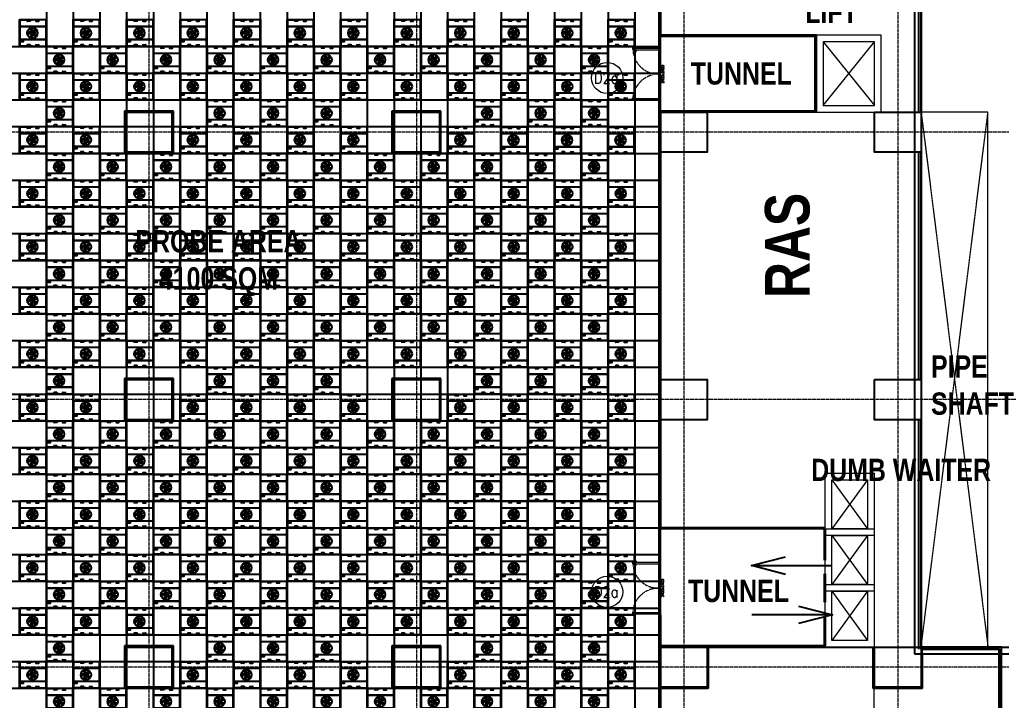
# Model space of a CAD drawing. Extents: x -15449 to 597104, y -1239737 to 53667.
# Drawn here: x 257528 to 301578, y -267295 to -236752 of the extents above; entities that cross this region are included whole.
import ezdxf
from ezdxf.enums import TextEntityAlignment as Align

# ---------------------------------------------------------------- set-up
doc = ezdxf.new("R2010")
doc.units = 0
doc.header["$LTSCALE"] = 8
for name, pattern in [('188K-SM-03-F10-ARCH-PA-Y2257103$0$DASHED', [19.05, 12.7, -6.35]), ('HIDDEN', [0.375, 0.25, -0.125]), ('IDA - Grid Line', [3500, 2000, -500, 500, -500])]:
    doc.linetypes.add(name, pattern=pattern)
doc.layers.get('0').update_dxf_attribs({"color": 1, "linetype": 'CONTINUOUS'})
for name, color, linetype in [('000_CTCI_CSA', 7, 'CONTINUOUS'), ('1', 1, 'CONTINUOUS'), ('AC-DD', 3, 'CONTINUOUS'), ('Ceiling FL+3000', 6, 'CONTINUOUS'), ('Ceiling FL+5000', 150, 'CONTINUOUS')]:
    doc.layers.add(name, color=color, linetype=linetype)
doc.layers.add('A-_ANOTGRID_E', color=7, linetype='CONTINUOUS', lineweight=9)
doc.layers.add('Block - Cargo Lift_dwg', color=7, linetype='CONTINUOUS', lineweight=9, true_color=0x767676)
doc.styles.add('188K-SM-03-F10-ARCH-PA-Y2257103$0$14P7-XFDP10$0$AA-TXT', font='simplex.shx', dxfattribs={"width": 0.8, "bigfont": 'chineset.shx'})
doc.styles.add('188K-SM-03-F10-ARCH-PA-Y2257103$0$Standard', font='txt.shx', dxfattribs={"bigfont": 'chineset.shx'})
doc.styles.add('Arial Narrow_2', font='ARIALN.TTF', dxfattribs={"width": 0.8, "height": 0.22})
doc.styles.add('Site Area', font='arial.ttf', dxfattribs={"width": 0.8})
doc.dimstyles.new('IDA_-_Arial_-_2_5mm_-_Black_-_Diagonal', dxfattribs={"dimscale": 304.8, "dimtxt": 639.644359, "dimasz": 0.82021, "dimexe": 0.82021, "dimexo": 0.82021, "dimgap": 0, "dimtad": 1, "dimdec": 0, "dimzin": 0, "dimdsep": 46, "dimtxsty": 'Arial Narrow_2', "dimblk1": 'OBLIQUE', "dimblk2": 'OBLIQUE', "dimsah": 1, "dimcen": 0.09, "dimdle": 0.82021, "dimazin": 0, "dimtfac": 1, "dimtdec": 4, "dimtix": 1, "dimtmove": 0, "dimatfit": 3, "dimfxl": 1, "dimtvp": 1, "dimtolj": 1, "dimtzin": 0, "dimarcsym": 2})

# ---------------------------------------------------------------- blocks, each defined once
blk = doc.blocks.new('dumb waiter')
at = {"color": 252}
for p, q in [((300, 300), (2500, 1900)), ((300, 1900), (2500, 300))]:
    blk.add_line(p, q, dxfattribs=at)
for points in [[(0, 2200), (2800, 2200), (2800, 0), (0, 0)], [(300, 1900), (2500, 1900), (2500, 300), (300, 300)]]:
    blk.add_lwpolyline(points, close=True, dxfattribs=at)
blk = doc.blocks.new('column grid')
at = {"color": 252, "elevation": 0}
for points in [[(-36454.4, -46339.4), (-34354.4, -46339.4), (-34354.4, -48139.4), (-36454.4, -48139.4)], [(-24454.4, -46338.8), (-22354.4, -46338.8), (-22354.4, -48138.8), (-24454.4, -48138.8)], [(-12454.4, -46338.8), (-10354.4, -46338.8), (-10354.4, -48138.8), (-12454.4, -48138.8)], [(-2854.4, -46338.8), (-754.4, -46338.8), (-754.4, -48138.8), (-2854.4, -48138.8)], [(-36454.4, -58339.4), (-34354.4, -58339.4), (-34354.4, -60139.4), (-36454.4, -60139.4)], [(-24454.4, -58338.8), (-22354.4, -58338.8), (-22354.4, -60138.8), (-24454.4, -60138.8)], [(-12454.4, -58338.8), (-10354.4, -58338.8), (-10354.4, -60138.8), (-12454.4, -60138.8)], [(-2854.4, -58338.8), (-754.4, -58338.8), (-754.4, -60138.8), (-2854.4, -60138.8)], [(-36454.4, -70339.4), (-34354.4, -70339.4), (-34354.4, -72139.4), (-36454.4, -72139.4)], [(-24454.4, -70338.8), (-22354.4, -70338.8), (-22354.4, -72138.8), (-24454.4, -72138.8)], [(-12454.4, -70338.8), (-10354.4, -70338.8), (-10354.4, -72138.8), (-12454.4, -72138.8)], [(-2854.4, -70338.8), (-754.4, -70338.8), (-754.4, -72138.8), (-2854.4, -72138.8)]]:
    blk.add_lwpolyline(points, close=True, dxfattribs=at)
at = {"layer": 'A-_ANOTGRID_E', "color": 8, "linetype": 'IDA - Grid Line', "ltscale": 0.005, "true_color": 0x808080}
for p, q in [((-35404.4, 9427, 0), (-35404.4, -120414.2, 0)), ((-23404.4, 9427, 0), (-23404.4, -120414.2, 0)), ((-11404.4, 9427, 0), (-11404.4, -120414.2, 0)), ((-1804.4, 9427, 0), (-1804.4, -120414.2, 0)), ((29680.4, -47238.8, 0), (-104784.6, -47238.8, 0)), ((29680.4, -59238.8, 0), (-104784.6, -59238.8, 0)), ((29680.4, -71238.8, 0), (-104784.6, -71238.8, 0))]:
    blk.add_line(p, q, dxfattribs=at)
blk = doc.blocks.new('CTCI_Building Footprint and Grid')
at = {"layer": '000_CTCI_CSA', "color": 8}
for p, q in [((1986897, -900373, 0), (1986897, -936373, 0)), ((1986597, -900673, 0), (1986597, -936673, 0))]:
    blk.add_line(p, q, dxfattribs=at)
at = {"layer": '000_CTCI_CSA', "color": 252}
for p, q in [((1986897, -936373, 0), (1996497, -936373, 0)), ((1986597, -936673, 0), (1996197, -936673, 0))]:
    blk.add_line(p, q, dxfattribs=at)
at = {"color": 252}
blk.add_blockref('column grid', (1987651, -866033, 0), dxfattribs=at)
blk = doc.blocks.new('_Oblique')
at = {"color": 0, "linetype": 'ByBlock', "lineweight": -2}
blk.add_line((-0.5, -0.5), (0.5, 0.5), dxfattribs=at)
blk = doc.blocks.new('188K-SM-03-F10-ARCH-PA-Y2257103$0$雙開門-2400×2400')
for p, q in [((225.2, 117.7), (223.8, 117.6)), ((229.2, 117.7), (225.2, 117.7)), ((225.2, 115.5), (229.2, 115.5)), ((229.2, 119), (229.2, 114.1)), ((230, 119), (229.2, 119)), ((229.2, 114.1), (230, 114.1)), ((230, 114.1), (230, 119)), ((0, 2.5), (0, -2.5)), ((0, -1.9), (0, 1.9)), ((0.6, 2.5), (3, 2.5)), ((3, 2.5), (3, 0.2)), ((3, 0.2), (3, 0.2)), ((239.4, 2.5), (237, 2.5)), ((237, 2.5), (237, -0.2)), ((237, -0.2), (237, 0)), ((240, 2.5), (240, -2.5)), ((240, -1.9), (240, 1.9)), ((3, -2.5), (0.6, -2.5)), ((4.7, -1.9), (3, -2.5)), ((3.7, -0.6), (3.9, -0.6)), ((3.9, -0.6), (4, -0.6)), ((4.1, -0.7), (4, -0.7)), ((4, -0.7), (4, -1.5)), ((4, -1.5), (4.6, -1.5)), ((4.5, -0.2), (4.1, -0.2)), ((4.1, -0.7), (4.1, -0.7)), ((4.6, -0.7), (4.5, -0.7)), ((4.5, -0.7), (4.5, -0.7)), ((4.6, -0.6), (4.7, -0.6)), ((4.6, -1.5), (4.6, -0.7)), ((4.7, -0.6), (4.8, -0.6)), ((5, -0.8), (5, -1.5)), ((235, -0.8), (235, -1.5)), ((235.3, -0.6), (235.2, -0.6)), ((235.4, -0.6), (235.3, -0.6)), ((235.3, -1.9), (237, -2.5)), ((235.4, -1.5), (235.4, -0.7)), ((235.4, -0.7), (235.5, -0.7)), ((236, -1.5), (235.4, -1.5)), ((235.5, -0.2), (235.9, -0.2)), ((235.5, -0.7), (235.5, -0.7)), ((235.9, -0.7), (235.9, -0.7)), ((235.9, -0.7), (236, -0.7)), ((236.1, -0.6), (236, -0.6)), ((236, -0.7), (236, -1.5)), ((236.3, -0.6), (236.1, -0.6)), ((237, -2.5), (239.4, -2.5))]:
    blk.add_line(p, q)
for points in [[(10.9, 121.6), (10.9, 123.4), (10.9, 121.6), (4.3, 121.6), (4.3, 121.5), (4.7, 121.5), (4.7, 120.4, 0.414214), (4.8, 120.3), (5, 120.3), (5, 120.4), (4.9, 120.4), (4.9, 121.4), (5, 121.4), (5, 4.1), (4.9, 4.1), (4.9, 5.1), (5, 5.1), (5, 5.2), (4.8, 5.2, 0.414214), (4.7, 5.1), (4.7, 4, 0.414214), (4.8, 3.8), (10.2, 3.8, 0.414214), (10.3, 4), (10.3, 5.1, 0.414214), (10.2, 5.2), (10, 5.2), (10, 5.1), (10.1, 5.1), (10.1, 4.1), (10, 4.1), (10, 121.4), (10.1, 121.4), (10.1, 120.4), (10, 120.4), (10, 120.3), (10.2, 120.3, 0.414214), (10.3, 120.4), (10.3, 121.4), (11.1, 121.4, 0.414214), (11.1, 121.4), (11.1, 123.6, 0.414214), (11.1, 123.7), (10.3, 123.7), (10.3, 123.4), (10.9, 123.4)], [(235.9, 121.6), (235.9, 123.4), (235.9, 121.6), (229.3, 121.6), (229.3, 121.5), (229.7, 121.5), (229.7, 120.4, 0.414214), (229.8, 120.3), (230, 120.3), (230, 120.4), (229.9, 120.4), (229.9, 121.4), (230, 121.4), (230, 4.1), (229.9, 4.1), (229.9, 5.1), (230, 5.1), (230, 5.2), (229.8, 5.2, 0.414214), (229.7, 5.1), (229.7, 4, 0.414214), (229.8, 3.8), (235.2, 3.8, 0.414214), (235.3, 4), (235.3, 5.1, 0.414214), (235.2, 5.2), (235, 5.2), (235, 5.1), (235.1, 5.1), (235.1, 4.1), (235, 4.1), (235, 121.4), (235.1, 121.4), (235.1, 120.4), (235, 120.4), (235, 120.3), (235.2, 120.3, 0.414214), (235.3, 120.4), (235.3, 121.4), (236.1, 121.4, 0.414214), (236.1, 121.4), (236.1, 123.6, 0.414214), (236.1, 123.7), (235.3, 123.7), (235.3, 123.4), (235.9, 123.4)], [(235.8, 117.7), (239.8, 117.7), (241.2, 117.6, -0.327495), (242, 116.9, -0.089847), (242.2, 106.2, -1.144881), (240.3, 106.6, 0.137079), (240.3, 114.9, 0.349357), (239.8, 115.5), (235.8, 115.5)]]:
    blk.add_lwpolyline(points, format="xyb")
blk.add_lwpolyline([(235, 114.1), (235, 119), (235.8, 119), (235.8, 114.1)], close=True)
at = {"ltscale": 500}
for points in [[(3.3, 0.3), (3.3, 3.1), (3, 3.1), (3, 0.3)], [(8.5, 3.8), (4, 3.8), (4, 4.1), (8.5, 4.1)], [(231.5, 3.8), (236, 3.8), (236, 4.1), (231.5, 4.1)], [(236.7, -0.1), (236.7, 3.1), (237, 3.1), (237, -0.1)]]:
    blk.add_lwpolyline(points, close=True, dxfattribs=at)
at = {"linetype": '188K-SM-03-F10-ARCH-PA-Y2257103$0$DASHED', "ltscale": 0.01}
for centre, start, end in [((3.5, 5.1), 0, 85.9993), ((236.5, 5.1), 94.0007, 180)]:
    blk.add_arc(centre, 116.5, start, end, dxfattribs=at)
for centre, radius, start, end in [((0.6, 1.9), 0.598, 90, 180), ((3.9, 0.2), 0.855, 178.2453, 256.7344), ((236.3, 0), 0.659, 270, 360), ((239.4, 1.9), 0.598, 0, 90), ((0.6, -1.9), 0.598, 180, 270), ((4.3, -0.6), 0.427, 111.7868, 180), ((4, -0.7), 0.11, 360, 90), ((4.3, -0.6), 0.427, 0, 68.2132), ((4.6, -0.7), 0.11, 90, 180), ((4.5, -1.5), 0.5, 288.9704, 0), ((4.8, -0.8), 0.2, 0, 90), ((235.2, -0.8), 0.2, 90, 180), ((235.5, -1.5), 0.5, 180, 251.0296), ((235.7, -0.6), 0.427, 111.7868, 180), ((235.4, -0.7), 0.11, 360, 90), ((235.7, -0.6), 0.427, 0, 68.2132), ((236, -0.7), 0.11, 90, 180), ((239.4, -1.9), 0.598, 270, 360)]:
    blk.add_arc(centre, radius, start, end)
for centre, major_axis, start_param, end_param in [((252.5, 110.9), (-21.3, 21.3), 0.585307, 0.943734), ((223.8, 106.3), (-0.707, 0.707), 0.872811, 4.284184), ((223.9, 116.7), (0.624, 0.624), 0.866962, 2.13291), ((239.6, 110.8), (-10.9, 10.9), 0.51383, 1.058752), ((225.3, 114.9), (-0.417, 0.417), -0.669314, 0.675093)]:
    blk.add_ellipse(centre, major_axis=major_axis, ratio=1, start_param=start_param, end_param=end_param)
at = {"ltscale": 500, "extrusion": (0, 0, -1)}
blk.add_ellipse((3.5, 3.6), major_axis=(0.495, 0.495), ratio=1, start_param=3.926991, end_param=10.210176, dxfattribs=at)
at = {"ltscale": 500}
blk.add_ellipse((236.5, 3.6), major_axis=(-0.495, 0.495), ratio=1, start_param=3.926991, end_param=10.210176, dxfattribs=at)
at = {"color": 8, "style": '188K-SM-03-F10-ARCH-PA-Y2257103$0$14P7-XFDP10$0$AA-TXT', "width": 0.8}
blk.add_text('2400x2400', height=12, dxfattribs=at).set_placement((120, -13.5), align=Align.MIDDLE_CENTER)
blk = doc.blocks.new('FFU-2000')
at = {"layer": 'AC-DD', "color": 6}
for p, q in [((0, 1175), (562, 1175)), ((0, 0), (0, 1175)), ((454, 1121), (333, 1121)), ((454, 1113), (333, 1113)), ((721, 1121), (842, 1121)), ((721, 1113), (842, 1113)), ((1175, 875), (0, 875)), ((1175, 870), (0, 870)), ((0, 305), (1175, 305)), ((0, 300), (1175, 300)), ((562, 0), (0, 0)), ((454, 62), (333, 62)), ((454, 54), (333, 54)), ((721, 62), (842, 62)), ((721, 54), (842, 54))]:
    blk.add_line(p, q, dxfattribs=at)
for points in [[(-12, 1188), (1188, 1188), (1188, -12), (-12, -12)], [(0, 0), (1175, 0), (1175, 1175), (0, 1175)], [(167, 288), (45, 288), (45, 210), (167, 210)]]:
    blk.add_lwpolyline(points, close=True, dxfattribs=at)
for centre, radius in [((560, 588), 233), ((560, 588), 49.2), ((75, 214), 2.87), ((105, 214), 2.87), ((135, 214), 2.87)]:
    blk.add_circle(centre, radius, dxfattribs=at)
for centre, radius, start, end in [((333, 1117), 3.92, 90, 270), ((454, 1117), 3.92, 270, 90), ((721, 1117), 3.92, 90, 270), ((842, 1117), 3.92, 270, 90), ((467, 573), 115, 154.0706, 209.7056), ((418, 313), 315, 71.6702, 99.9682), ((607, 230), 373, 104.9499, 129.9361), ((518, 671), 115, 82.0706, 137.7056), ((234, 432), 373, 32.9499, 57.9361), ((777, 368), 315, 143.6702, 171.9682), ((255, 637), 315, 359.6702, 27.9682), ((915, 522), 373, 176.9499, 201.9361), ((836, 726), 315, 215.6702, 243.9682), ((732, 905), 373, 248.9499, 273.9361), ((311, 849), 373, 320.9499, 345.9361), ((513, 892), 315, 287.6702, 315.9682), ((626, 653), 115, 10.0706, 65.7056), ((643, 545), 115, 298.0706, 353.7056), ((333, 58), 3.92, 90, 270), ((454, 58), 3.92, 270, 90), ((545, 495), 115, 226.0706, 281.7056), ((721, 58), 3.92, 90, 270), ((842, 58), 3.92, 270, 90)]:
    blk.add_arc(centre, radius, start, end, dxfattribs=at)

msp = doc.modelspace()

# ---------------------------------------------------------------- linework, layer by layer
at = {"layer": '1', "color": 8, "true_color": 0x808080}
for p, q in [((258728.3145, -205002.5644, 0), (258728.3145, -290902.955, 0)), ((259928.3145, -205002.5644, 0), (259928.3145, -290902.955, 0)), ((261128.3145, -205002.5644, 0), (261128.3145, -290902.955, 0)), ((264728.3145, -205002.5644, 0), (264728.3145, -298402.1705, 0)), ((265928.3145, -205002.5644, 0), (265928.3145, -298402.1705, 0)), ((267128.3145, -205002.5644, 0), (267128.3145, -298402.1705, 0)), ((268328.3145, -205002.5644, 0), (268328.3145, -298402.1705, 0)), ((269528.3145, -205002.5644, 0), (269528.3145, -298402.1705, 0)), ((270728.3145, -205002.5644, 0), (270728.3145, -298402.1705, 0)), ((271928.3145, -205002.5644, 0), (271928.3145, -298402.1705, 0)), ((273128.3145, -205002.5644, 0), (273128.3145, -298402.1705, 0)), ((262328.3145, -206752.1709, 0), (262328.3145, -288852.8143, 0)), ((263528.3145, -206752.1709, 0), (263528.3145, -288852.8143, 0)), ((274328.3145, -231052.1709, 0), (274328.3145, -297002.7469, 0)), ((275528.3145, -231052.1709, 0), (275528.3145, -297002.7469, 0)), ((276728.3145, -236052.1709, 0), (276728.3145, -298402.1703, 0)), ((277928.3145, -236052.1709, 0), (277928.3145, -298402.1703, 0)), ((279128.3145, -236052.1709, 0), (279128.3145, -298402.1703, 0)), ((280328.3145, -236052.1709, 0), (280328.3145, -298402.1703, 0)), ((281528.3145, -236052.1709, 0), (281528.3145, -298402.1703, 0)), ((282728.3145, -236052.1709, 0), (282728.3145, -298402.1703, 0)), ((283928.3145, -236052.1709, 0), (283928.3145, -298402.1703, 0)), ((285128.3145, -236052.1709, 0), (285128.3145, -298402.1703, 0)), ((238278.3145, -237952.1709, 0), (286227.9329, -237952.1709, 0)), ((238278.3145, -239152.1709, 0), (286227.9329, -239152.1709, 0)), ((238278.3145, -240352.1709, 0), (286227.9329, -240352.1709, 0)), ((240428.3145, -241552.1709, 0), (286227.9329, -241552.1709, 0)), ((240428.3145, -242752.1709, 0), (286227.9329, -242752.1709, 0)), ((239528.3145, -243952.1709, 0), (286227.9329, -243952.1709, 0)), ((238328.3145, -245152.1709, 0), (286227.9329, -245152.1709, 0)), ((238328.3145, -246352.1709, 0), (286227.9329, -246352.1709, 0)), ((238328.3145, -247552.1709, 0), (286227.9329, -247552.1709, 0)), ((238328.3145, -248752.1709, 0), (286227.9329, -248752.1709, 0)), ((238328.3145, -249952.1709, 0), (286227.9329, -249952.1709, 0)), ((238328.3145, -251152.1709, 0), (286227.9329, -251152.1709, 0)), ((238328.3145, -252352.1709, 0), (286227.9329, -252352.1709, 0)), ((252428.3145, -253552.1709, 0), (286227.9329, -253552.1709, 0)), ((252428.3145, -254752.1709, 0), (286227.9329, -254752.1709, 0)), ((250328.3151, -255952.1709, 0), (286227.9329, -255952.1709, 0)), ((250328.3156, -257152.1709, 0), (286227.9329, -257152.1709, 0)), ((250328.3162, -258352.1709, 0), (286227.9329, -258352.1709, 0)), ((250328.3168, -259552.1709, 0), (286227.9329, -259552.1709, 0)), ((250328.3174, -260752.1709, 0), (286227.9329, -260752.1709, 0)), ((250328.3179, -261952.1709, 0), (286227.9329, -261952.1709, 0)), ((250328.3185, -263152.1709, 0), (286227.9329, -263152.1709, 0)), ((250328.3191, -264352.1709, 0), (286227.9329, -264352.1709, 0)), ((252428.3145, -265552.1709, 0), (286227.9329, -265552.1709, 0)), ((252428.3145, -266752.1709, 0), (286227.9329, -266752.1709, 0))]:
    msp.add_line(p, q, dxfattribs=at)
at = {"layer": 'Block - Cargo Lift_dwg', "lineweight": -3}
for p, q in [((297878.3145, -240902.1709, 0), (297878.3145, -230702.1709, 0)), ((297978.3145, -240902.1709, 0), (297978.3145, -230702.1709, 0)), ((286228.3145, -236052.1709, 0), (286228.3145, -237502.1709, 0)), ((286278.3145, -236002.1709, 0), (286278.3145, -237502.1709, 0)), ((286228.3145, -238002.1709, 0), (286228.3145, -237502.1709, 0)), ((293278.3145, -237452.1709, 0), (286278.3145, -237452.1709, 0)), ((293278.3145, -237502.1709, 0), (286278.3145, -237502.1709, 0)), ((286278.3145, -238002.1709, 0), (286278.3145, -237502.1709, 0)), ((293228.3145, -240852.1709, 0), (293228.3145, -237502.1709, 0)), ((293278.3145, -240852.1709, 0), (293278.3145, -237502.1709, 0)), ((286228.3145, -240902.1709, 0), (286228.3145, -240404.8786, 0)), ((286278.3145, -240902.1709, 0), (286278.3145, -240404.8786, 0)), ((264428.3145, -240852.2383, 0), (262228.3145, -240852.2383, 0)), ((262228.3145, -240852.2383, 0), (262228.3145, -242752.8143, 0)), ((264378.3145, -240902.2383, 0), (262278.3145, -240902.2383, 0)), ((262278.3145, -240902.2383, 0), (262278.3145, -242702.8143, 0)), ((264378.3145, -242702.8143, 0), (264378.3145, -240902.2383, 0)), ((264428.3145, -242752.8143, 0), (264428.3145, -240852.2383, 0)), ((276428.3145, -240851.5948, 0), (274228.3145, -240851.5948, 0)), ((274228.3145, -240851.5948, 0), (274228.3145, -242752.1709, 0)), ((276378.3145, -240901.5948, 0), (274278.3145, -240901.5948, 0)), ((274278.3145, -240901.5948, 0), (274278.3145, -242702.1709, 0)), ((276378.3145, -242702.1709, 0), (276378.3145, -240901.5948, 0)), ((276428.3145, -242752.1709, 0), (276428.3145, -240851.5948, 0)), ((286228.3145, -240902.1709, 0), (286228.3145, -259602.1718, 0)), ((293278.3145, -240852.1709, 0), (286278.3145, -240852.1709, 0)), ((286278.3145, -240902.1709, 0), (286278.3145, -259602.1718, 0)), ((293278.3145, -240902.1709, 0), (286278.3145, -240902.1709, 0)), ((262278.3145, -242702.8143, 0), (264378.3145, -242702.8143, 0)), ((274278.3145, -242702.1709, 0), (276378.3145, -242702.1709, 0)), ((297878.3112, -252902.1708, 0), (297878.3145, -242702.1708, 0)), ((297978.3112, -252902.1709, 0), (297978.3145, -242702.1709, 0)), ((262228.3145, -242752.8143, 0), (264428.3145, -242752.8143, 0)), ((274228.3145, -242752.1709, 0), (276428.3145, -242752.1709, 0)), ((264428.3145, -252852.2383, 0), (262228.3145, -252852.2383, 0)), ((262228.3145, -252852.2383, 0), (262228.3145, -254752.8143, 0)), ((264378.3145, -252902.2383, 0), (262278.3145, -252902.2383, 0)), ((262278.3145, -252902.2383, 0), (262278.3145, -254702.8143, 0)), ((264378.3145, -254702.8143, 0), (264378.3145, -252902.2383, 0)), ((264428.3145, -254752.8143, 0), (264428.3145, -252852.2383, 0)), ((276428.3145, -252851.5948, 0), (274228.3145, -252851.5948, 0)), ((274228.3145, -252851.5948, 0), (274228.3145, -254752.1709, 0)), ((276378.3145, -252901.5948, 0), (274278.3145, -252901.5948, 0)), ((274278.3145, -252901.5948, 0), (274278.3145, -254702.1709, 0)), ((276378.3145, -254702.1709, 0), (276378.3145, -252901.5948, 0)), ((276428.3145, -254752.1709, 0), (276428.3145, -252851.5948, 0)), ((262228.3145, -254752.8143, 0), (264428.3145, -254752.8143, 0)), ((262278.3145, -254702.8143, 0), (264378.3145, -254702.8143, 0)), ((274228.3145, -254752.1709, 0), (276428.3145, -254752.1709, 0)), ((274278.3145, -254702.1709, 0), (276378.3145, -254702.1709, 0)), ((297878.2037, -264998.9647, 0), (297878.3112, -254702.1698, 0)), ((297978.2037, -264998.9658, 0), (297978.3112, -254702.1709, 0)), ((286228.3145, -261052.1718, 0), (286228.3145, -259602.1718, 0)), ((293678.3171, -259552.1718, 0), (286278.3145, -259552.1718, 0)), ((293678.3171, -259602.1718, 0), (286278.3145, -259602.1718, 0)), ((286278.3145, -261052.1718, 0), (286278.3145, -259602.1718, 0)), ((293628.3171, -259602.1718, 0), (293628.3171, -261002.1718, 0)), ((293678.3171, -259602.1718, 0), (293678.3171, -261002.1718, 0)), ((293628.3171, -261617.5081, 0), (293628.3171, -262895.2029, 0)), ((293678.3171, -261617.5081, 0), (293678.3171, -262895.2029, 0)), ((286228.3145, -263452.1694, 0), (286227.9329, -271252.1623, 0)), ((286278.3145, -263452.1718, 0), (286277.9354, -271202.1709, 0)), ((293628.3171, -263521.1811, 0), (293628.3171, -264852.1718, 0)), ((293678.3171, -263521.1811, 0), (293678.3171, -264852.1718, 0)), ((264428.3145, -264852.2383, 0), (262228.3145, -264852.2383, 0)), ((262228.3145, -264852.2383, 0), (262228.3145, -266752.8143, 0)), ((264378.3145, -264902.2383, 0), (262278.3145, -264902.2383, 0)), ((262278.3145, -264902.2383, 0), (262278.3145, -266702.8143, 0)), ((264378.3145, -266702.8143, 0), (264378.3145, -264902.2383, 0)), ((264428.3145, -266752.8143, 0), (264428.3145, -264852.2383, 0)), ((276428.3145, -264851.5948, 0), (274228.3145, -264851.5948, 0)), ((274228.3145, -264851.5948, 0), (274228.3145, -266752.1709, 0)), ((276378.3145, -264901.5948, 0), (274278.3145, -264901.5948, 0)), ((274278.3145, -264901.5948, 0), (274278.3145, -266702.1709, 0)), ((276378.3145, -266702.1709, 0), (276378.3145, -264901.5948, 0)), ((276428.3145, -266752.1709, 0), (276428.3145, -264851.5948, 0)), ((293678.3171, -264852.1718, 0), (286278.3145, -264852.1718, 0)), ((293678.3171, -264902.1718, 0), (286278.3145, -264902.1718, 0)), ((288378.3145, -264902.1718, 0), (288378.3145, -266702.1709, 0)), ((288428.3145, -264902.1718, 0), (288428.3145, -266752.1709, 0)), ((295827.8523, -266752.1719, 0), (295828.3145, -264902.5509, 0)), ((295877.8648, -266702.1718, 0), (295878.3145, -264902.5634, 0)), ((301478.0066, -265002.8442, 0), (297978.2037, -264998.9658, 0)), ((301578.0066, -264902.955, 0), (297978.3145, -264898.9658, 0)), ((301478.0066, -276902.1709, 0), (301478.0066, -265002.8442, 0)), ((301578.0066, -277002.1709, 0), (301578.0066, -264902.955, 0)), ((297978.2113, -265202.955, 0), (297978.2113, -266702.1709, 0)), ((298028.2113, -265202.955, 0), (298028.2113, -266752.1709, 0)), ((262228.3145, -266752.8143, 0), (264428.3145, -266752.8143, 0)), ((262278.3145, -266702.8143, 0), (264378.3145, -266702.8143, 0)), ((274228.3145, -266752.1709, 0), (276428.3145, -266752.1709, 0)), ((274278.3145, -266702.1709, 0), (276378.3145, -266702.1709, 0)), ((288378.3145, -266702.1709, 0), (286278.1555, -266702.1718, 0)), ((288428.3145, -266752.1709, 0), (286278.1555, -266752.1718, 0)), ((298028.2113, -266752.1709, 0), (295827.8523, -266752.1719, 0)), ((297978.2113, -266702.1709, 0), (295877.8648, -266702.1718, 0))]:
    msp.add_line(p, q, dxfattribs=at)
at = {"layer": 'Block - Cargo Lift_dwg', "color": 8, "true_color": 0x808080}
for p, q in [((293578.3145, -240602.1709, 0), (295878.3145, -237752.1709, 0)), ((293578.3145, -237752.1709, 0), (295878.3145, -240602.1709, 0))]:
    msp.add_line(p, q, dxfattribs=at)
at = {"layer": 'Block - Cargo Lift_dwg', "color": 8, "linetype": 'HIDDEN', "ltscale": 10, "true_color": 0x808080}
for p, q in [((297977.8648, -264902.5634, 0), (300977.8648, -240902.5634, 0)), ((297977.8751, -240902.5634, 0), (300977.8648, -264902.5634, 0))]:
    msp.add_line(p, q, dxfattribs=at)
at = {"layer": 'Block - Cargo Lift_dwg', "color": 8, "ltscale": 0.1, "true_color": 0x808080, "elevation": 0}
msp.add_lwpolyline([(230178.3145, -228902.6222), (230178.3145, -205202.2366), (276378.3145, -205202.496), (276377.8676, -236002.5634), (286277.8676, -236002.5634), (286277.8676, -271202.5634), (295877.8648, -271202.5634), (295877.8475, -291002.1708), (295878.3144, -291008.8377), (295878.3145, -298502.1705), (250278.3145, -298502.1705), (250278.3145, -252902.7469), (238278.3145, -252902.1709), (238277.8676, -228902.5634), (230177.8676, -228902.5634)], dxfattribs=at)
at = {"layer": 'Block - Cargo Lift_dwg', "color": 8, "true_color": 0x808080, "elevation": 0}
msp.add_lwpolyline([(288077.8676, -205202.5618), (276377.8659, -205202.5297), (276377.8676, -236002.5634), (286277.8676, -236002.5634), (286277.8676, -271202.5634), (295877.8615, -271202.5634), (295876.8381, -291002.1708), (305478.3156, -291002.1792), (307278.3128, -291002.1792), (307278.316, -276902.1718), (301578.0066, -276902.1718), (301578.0066, -265204.3622), (297678.3128, -265200.7646), (297678.3161, -228902.5644), (287178.6881, -228902.5684), (287178.698, -220692.4827), (288077.8657, -220692.4869), (288077.8676, -205202.5618)], dxfattribs=at)
at = {"layer": 'Block - Cargo Lift_dwg', "color": 8, "linetype": 'HIDDEN', "ltscale": 10, "true_color": 0x808080, "elevation": 0}
msp.add_lwpolyline([(293278.3145, -237452.1709), (286278.3145, -237452.1709), (286278.3145, -240902.1709), (293278.3145, -240902.1709)], close=True, dxfattribs=at)
at = {"layer": 'Block - Cargo Lift_dwg', "color": 8, "true_color": 0x808080, "elevation": 0}
for points in [[(293278.3145, -237452.1709), (293278.3145, -240902.1709), (296178.3145, -240902.1709), (296178.3145, -237452.1709)], [(293578.3145, -237752.1709), (293578.3145, -240602.1709), (295878.3145, -240602.1709), (295878.3145, -237752.1709)], [(300977.8648, -240902.5634), (297977.8648, -240902.5634), (297977.8648, -264902.5634), (300977.8648, -264902.5634)], [(301578.0099, -276902.7181), (295877.8648, -276902.7181), (295877.8648, -264902.5634), (301578.0099, -264902.5634)]]:
    msp.add_lwpolyline(points, close=True, dxfattribs=at)
at = {"layer": 'Block - Cargo Lift_dwg', "color": 8, "true_color": 0x808080}
for centre in [(283888.0304, -239369.3654, 0), (283888.0304, -262429.9471)]:
    msp.add_circle(centre, 700, dxfattribs=at)
at = {"layer": 'Ceiling FL+3000', "color": 8, "lineweight": -3, "true_color": 0x808080, "elevation": 0}
msp.add_lwpolyline([(286277.9354, -271202.1709), (286277.9334, -266752.1718), (288428.3145, -266752.1709), (288428.3145, -264902.1718), (295828.3145, -264902.5509), (295827.8523, -266752.1719), (298028.2113, -266752.1719), (298029.6422, -265201.0888), (298029.8661, -264999.023), (301478.0108, -264999.023), (301478.0066, -276902.1709), (295894.7047, -276902.2586), (295894.7047, -271203.8161), (286277.9354, -271202.1709)], dxfattribs=at)
at = {"layer": 'Ceiling FL+5000', "elevation": 0}
msp.add_lwpolyline([(297877.8668, -296951.6196), (297877.8668, -290752.1709), (295885.4125, -290752.1709), (295828.4553, -271253.8076), (286227.9329, -271252.1623), (286227.9329, -236052.1709)], dxfattribs=at)
at = {"layer": 'Ceiling FL+5000', "color": 8, "true_color": 0x808080, "elevation": 0}
msp.add_lwpolyline([(297877.8668, -296951.6196), (297877.8668, -290752.1709), (295885.4125, -290752.1709), (295828.4553, -271253.8076), (286227.9329, -271252.1623), (286227.9329, -236052.1709)], dxfattribs=at)

# ---------------------------------------------------------------- block references
at = {"layer": '000_CTCI_CSA', "color": 2}
msp.add_blockref('CTCI_Building Footprint and Grid', (-1688918.33, 671469.6085, 0), dxfattribs=at)
at = {"layer": 'AC-DD'}
for p in [(257540.8145, -237939.6709, 0), (259940.8145, -237939.6709, 0), (262340.8145, -237939.6709, 0), (264740.8145, -237939.6709, 0), (267140.8145, -237939.6709, 0), (269540.8145, -237939.6709, 0), (271940.8145, -237939.6709, 0), (274340.8145, -237939.6709, 0), (276740.8145, -237939.6709, 0), (279140.8145, -237939.6709, 0), (281540.8145, -237939.6709, 0), (283940.8145, -237939.6709, 0), (258740.8145, -239139.6709, 0), (261140.8145, -239139.6709, 0), (263540.8145, -239139.6709, 0), (265940.8145, -239139.6709, 0), (268340.8145, -239139.6709, 0), (270740.8145, -239139.6709, 0), (273140.8145, -239139.6709, 0), (275540.8145, -239139.6709, 0), (277940.8145, -239139.6709, 0), (280340.8145, -239139.6709, 0), (282740.8145, -239139.6709, 0), (257540.8145, -240339.6709, 0), (259940.8145, -240339.6709, 0), (262340.8145, -240339.6709, 0), (264740.8145, -240339.6709, 0), (267140.8145, -240339.6709, 0), (269540.8145, -240339.6709, 0), (271940.8145, -240339.6709, 0), (274340.8145, -240339.6709, 0), (276740.8145, -240339.6709, 0), (279140.8145, -240339.6709, 0), (281540.8145, -240339.6709, 0), (283940.8145, -240339.6709, 0), (258740.8145, -241539.6709, 0), (265940.8145, -241539.6709, 0), (268340.8145, -241539.6709, 0), (270740.8145, -241539.6709, 0), (277940.8145, -241539.6709, 0), (280340.8145, -241539.6709, 0), (282740.8145, -241539.6709, 0), (257540.8145, -242739.6709, 0), (259940.8145, -242739.6709, 0), (264740.8145, -242739.6709, 0), (267140.8145, -242739.6709, 0), (269540.8145, -242739.6709, 0), (271940.8145, -242739.6709, 0), (276740.8145, -242739.6709, 0), (279128.3145, -242752.1709, 0), (281528.3145, -242752.1709, 0), (283928.3145, -242752.1709, 0), (258740.8145, -243939.6709, 0), (261140.8145, -243939.6709, 0), (263540.8145, -243939.6709, 0), (265940.8145, -243939.6709, 0), (268340.8145, -243939.6709, 0), (270740.8145, -243939.6709, 0), (273140.8145, -243939.6709, 0), (275540.8145, -243939.6709, 0), (277940.8145, -243939.6709, 0), (280340.8145, -243939.6709, 0), (282740.8145, -243939.6709, 0), (257540.8145, -245139.6709, 0), (259940.8145, -245139.6709, 0), (262340.8145, -245139.6709, 0), (264740.8145, -245139.6709, 0), (267140.8145, -245139.6709, 0), (269540.8145, -245139.6709, 0), (271940.8145, -245139.6709, 0), (274340.8145, -245139.6709, 0), (276740.8145, -245139.6709, 0), (279140.8145, -245139.6709, 0), (281540.8145, -245139.6709, 0), (283940.8145, -245139.6709, 0), (258740.8145, -246339.6709, 0), (261140.8145, -246339.6709, 0), (263540.8145, -246339.6709, 0), (265940.8145, -246339.6709, 0), (268340.8145, -246339.6709, 0), (270740.8145, -246339.6709, 0), (273140.8145, -246339.6709, 0), (275540.8145, -246339.6709, 0), (277940.8145, -246339.6709, 0), (280340.8145, -246339.6709, 0), (282740.8145, -246339.6709, 0), (257540.8145, -247539.6709, 0), (259940.8145, -247539.6709, 0), (262340.8145, -247539.6709, 0), (264740.8145, -247539.6709, 0), (267140.8145, -247539.6709, 0), (269540.8145, -247539.6709, 0), (271940.8145, -247539.6709, 0), (274340.8145, -247539.6709, 0), (276740.8145, -247539.6709, 0), (279140.8145, -247539.6709, 0), (281540.8145, -247539.6709, 0), (283940.8145, -247539.6709, 0), (258740.8145, -248739.6709, 0), (261140.8145, -248739.6709, 0), (263540.8145, -248739.6709, 0), (265940.8145, -248739.6709, 0), (268340.8145, -248739.6709, 0), (270740.8145, -248739.6709, 0), (273140.8145, -248739.6709, 0), (275540.8145, -248739.6709, 0), (277940.8145, -248739.6709, 0), (280340.8145, -248739.6709, 0), (282740.8145, -248739.6709, 0), (257540.8145, -249939.6709, 0), (259940.8145, -249939.6709, 0), (262340.8145, -249939.6709, 0), (264740.8145, -249939.6709, 0), (267140.8145, -249939.6709, 0), (269540.8145, -249939.6709, 0), (271940.8145, -249939.6709, 0), (274340.8145, -249939.6709, 0), (276740.8145, -249939.6709, 0), (279140.8145, -249939.6709, 0), (281540.8145, -249939.6709, 0), (283940.8145, -249939.6709, 0), (258740.8145, -251139.6709, 0), (261140.8145, -251139.6709, 0), (263540.8145, -251139.6709, 0), (265940.8145, -251139.6709, 0), (268340.8145, -251139.6709, 0), (270740.8145, -251139.6709, 0), (273140.8145, -251139.6709, 0), (275540.8145, -251139.6709, 0), (277940.8145, -251139.6709, 0), (280340.8145, -251139.6709, 0), (282740.8145, -251139.6709, 0), (257540.8145, -252339.6709, 0), (259940.8145, -252339.6709, 0), (262340.8145, -252339.6709, 0), (264740.8145, -252339.6709, 0), (267140.8145, -252339.6709, 0), (269540.8145, -252339.6709, 0), (271940.8145, -252339.6709, 0), (274340.8145, -252339.6709, 0), (276740.8145, -252339.6709, 0), (279140.8145, -252339.6709, 0), (281540.8145, -252339.6709, 0), (283940.8145, -252339.6709, 0), (258740.8145, -253539.6709, 0), (265940.8145, -253539.6709, 0), (268340.8145, -253539.6709, 0), (270740.8145, -253539.6709, 0), (277940.8145, -253539.6709, 0), (280340.8145, -253539.6709, 0), (282740.8145, -253539.6709, 0), (257540.8145, -254739.6709, 0), (259940.8145, -254739.6709, 0), (264740.8145, -254739.6709, 0), (267140.8145, -254739.6709, 0), (269540.8145, -254739.6709, 0), (271940.8145, -254739.6709, 0), (276740.8145, -254739.6709, 0), (279140.8145, -254739.6709, 0), (281540.8145, -254739.6709, 0), (283940.8145, -254739.6709, 0), (258740.8145, -255939.6709, 0), (261140.8145, -255939.6709, 0), (263540.8145, -255939.6709, 0), (265940.8145, -255939.6709, 0), (268340.8145, -255939.6709, 0), (270740.8145, -255939.6709, 0), (273140.8145, -255939.6709, 0), (275540.8145, -255939.6709, 0), (277940.8145, -255939.6709, 0), (280340.8145, -255939.6709, 0), (282740.8145, -255939.6709, 0), (257540.8156, -257139.6709, 0), (259940.8156, -257139.6709, 0), (262340.8156, -257139.6709, 0), (264740.8156, -257139.6709, 0), (267140.8156, -257139.6709, 0), (269540.8156, -257139.6709, 0), (271940.8156, -257139.6709, 0), (274340.8156, -257139.6709, 0), (276740.8156, -257139.6709, 0), (279140.8156, -257139.6709, 0), (281540.8156, -257139.6709, 0), (283940.8156, -257139.6709, 0), (258740.8145, -258339.6709, 0), (261140.8145, -258339.6709, 0), (263540.8145, -258339.6709, 0), (265940.8145, -258339.6709, 0), (268340.8145, -258339.6709, 0), (270740.8145, -258339.6709, 0), (273140.8145, -258339.6709, 0), (275540.8145, -258339.6709, 0), (277940.8145, -258339.6709, 0), (280340.8145, -258339.6709, 0), (282740.8145, -258339.6709, 0), (257540.8168, -259539.6709, 0), (259940.8168, -259539.6709, 0), (262340.8168, -259539.6709, 0), (264740.8168, -259539.6709, 0), (267140.8168, -259539.6709, 0), (269540.8168, -259539.6709, 0), (271940.8168, -259539.6709, 0), (274340.8168, -259539.6709, 0), (276740.8168, -259539.6709, 0), (279140.8168, -259539.6709, 0), (281540.8168, -259539.6709, 0), (283940.8168, -259539.6709, 0), (258740.8145, -260739.6709, 0), (261140.8145, -260739.6709, 0), (263540.8145, -260739.6709, 0), (265940.8145, -260739.6709, 0), (268340.8145, -260739.6709, 0), (270740.8145, -260739.6709, 0), (273140.8145, -260739.6709, 0), (275540.8145, -260739.6709, 0), (277940.8145, -260739.6709, 0), (280340.8145, -260739.6709, 0), (282740.8145, -260739.6709, 0), (257540.8179, -261939.6709, 0), (259940.8179, -261939.6709, 0), (262340.8179, -261939.6709, 0), (264740.8179, -261939.6709, 0), (267140.8179, -261939.6709, 0), (269540.8179, -261939.6709, 0), (271940.8179, -261939.6709, 0), (274340.8179, -261939.6709, 0), (276740.8179, -261939.6709, 0), (279140.8179, -261939.6709, 0), (281540.8179, -261939.6709, 0), (283940.8179, -261939.6709, 0), (258740.8145, -263139.6709, 0), (261140.8145, -263139.6709, 0), (263540.8145, -263139.6709, 0), (265940.8145, -263139.6709, 0), (268340.8145, -263139.6709, 0), (270740.8145, -263139.6709, 0), (273140.8145, -263139.6709, 0), (275540.8145, -263139.6709, 0), (277940.8145, -263139.6709, 0), (280340.8145, -263139.6709, 0), (282740.8145, -263139.6709, 0), (257540.8191, -264339.6709, 0), (259940.8191, -264339.6709, 0), (262340.8191, -264339.6709, 0), (264740.8191, -264339.6709, 0), (267140.8191, -264339.6709, 0), (269540.8191, -264339.6709, 0), (271940.8191, -264339.6709, 0), (274340.8191, -264339.6709, 0), (276740.8191, -264339.6709, 0), (279140.8191, -264339.6709, 0), (281540.8191, -264339.6709, 0), (283940.8191, -264339.6709, 0), (258740.8145, -265539.6709, 0), (265940.8145, -265539.6709, 0), (268340.8145, -265539.6709, 0), (270740.8145, -265539.6709, 0), (277940.8145, -265539.6709, 0), (280340.8145, -265539.6709, 0), (282740.8145, -265539.6709, 0), (257540.8145, -266739.6709, 0), (259940.8145, -266739.6709, 0), (264740.8145, -266739.6709, 0), (267140.8145, -266739.6709, 0), (269540.8145, -266739.6709, 0), (271940.8145, -266739.6709, 0), (276740.8145, -266739.6709, 0), (279140.8145, -266739.6709, 0), (281540.8145, -266739.6709, 0), (283940.8145, -266739.6709, 0), (258740.8145, -267939.6709, 0), (261140.8145, -267939.6709, 0), (263540.8145, -267939.6709, 0), (265940.8145, -267939.6709, 0), (268340.8145, -267939.6709, 0), (270740.8145, -267939.6709, 0), (273140.8145, -267939.6709, 0), (275540.8145, -267939.6709, 0), (277940.8145, -267939.6709, 0), (280340.8145, -267939.6709, 0), (282740.8145, -267939.6709, 0)]:
    msp.add_blockref('FFU-2000', p, dxfattribs=at)
at = {"layer": 'Block - Cargo Lift_dwg', "color": 8, "true_color": 0x808080, "xscale": 10.00000000000569, "yscale": 10.00000000000569, "zscale": 10.00000000000569, "rotation": 89.99999999999999}
for p in [(286253.3145, -240402.1709, 0), (286245.5602, -263462.7526, 0)]:
    msp.add_blockref('188K-SM-03-F10-ARCH-PA-Y2257103$0$雙開門-2400×2400', p, dxfattribs=at)
at = {"layer": 'Block - Cargo Lift_dwg', "color": 8, "true_color": 0x808080, "rotation": 270}
for p in [(293677.8648, -257101.7793, 0), (293677.8735, -259602.1709, 0), (293677.8735, -262102.1709, 0)]:
    msp.add_blockref('dumb waiter', p, dxfattribs=at)

# ---------------------------------------------------------------- texts
at = {"layer": 'Block - Cargo Lift_dwg', "color": 8, "true_color": 0x808080, "style": '188K-SM-03-F10-ARCH-PA-Y2257103$0$Standard', "width": 0.85}
for p in [(283844.0335, -239369.3654, 0), (283844.0335, -262429.9471)]:
    msp.add_text('D2a', height=500, dxfattribs=at).set_placement(p, align=Align.MIDDLE)
at = {"layer": 'Block - Cargo Lift_dwg', "color": 8, "true_color": 0x808080, "char_height": 1000, "attachment_point": 1, "style": 'Site Area'}
for s, width, insert in [('{\\fArial|b1|i0|c0|p34;CLEAN LIFT}', 4149.053202, (292778.3145, -234240, 0)), ('{\\fArial|b1|i0|c0|p34;TUNNEL}', 3359.303324, (287642.8369, -238665)), ('\\pxqc;{\\fArial|b1|i0|c0|p34;PROBE AREA \\P4100 SQM}', 28785.122417, (252057.0145, -246197.001, 0)), ('{\\fArial|b1|i0|c0|p34;PIPE SHAFT}', 3359.303324, (298419.8648, -251813.4885, 0)), ('{\\fArial|b1|i0|c0|p34;DUMB WAITER}', 8048.006906, (293046.1998, -256454.0613, 0))]:
    msp.add_mtext_dynamic_manual_height_columns(s, width=width, gutter_width=24254.764, heights=[0], dxfattribs=dict(at, insert=insert))
at = {"layer": 'Block - Cargo Lift_dwg', "color": 8, "true_color": 0x808080, "insert": (290970.8562, -249242.9017, 0), "char_height": 2000, "attachment_point": 1, "rotation": 90, "style": 'Site Area'}
msp.add_mtext_dynamic_manual_height_columns('{\\fArial|b1|i0|c0|p34;RAS}', width=4149.053202, gutter_width=24254.764, heights=[0], dxfattribs=at)
at = {"layer": 'Block - Cargo Lift_dwg', "color": 8, "lineweight": 53, "true_color": 0x808080, "insert": (287516.1396, -261882.0984, 0), "char_height": 1000, "attachment_point": 1, "style": 'Site Area'}
msp.add_mtext_dynamic_manual_height_columns('{\\fArial|b1|i0|c0|p34;TUNNEL}', width=3364.046021, gutter_width=24254.764, heights=[0], dxfattribs=at)

# ---------------------------------------------------------------- leaders
at = {"layer": 'Block - Cargo Lift_dwg', "color": 8, "lineweight": 25, "true_color": 0x808080}
for points in [[(290361.4524, -261249.8587, 0), (293976.1336, -261249.8587, 0)], [(293993.9922, -263457.7407, 0), (290379.3109, -263457.7407, 0)]]:
    msp.add_leader(points, dimstyle='IDA_-_Arial_-_2_5mm_-_Black_-_Diagonal', override={"dimasz": 5, "dimgap": 0, "dimtad": 0, "dimldrblk": 'Open30'}, dxfattribs=at)

doc.saveas('drawing.dxf')
